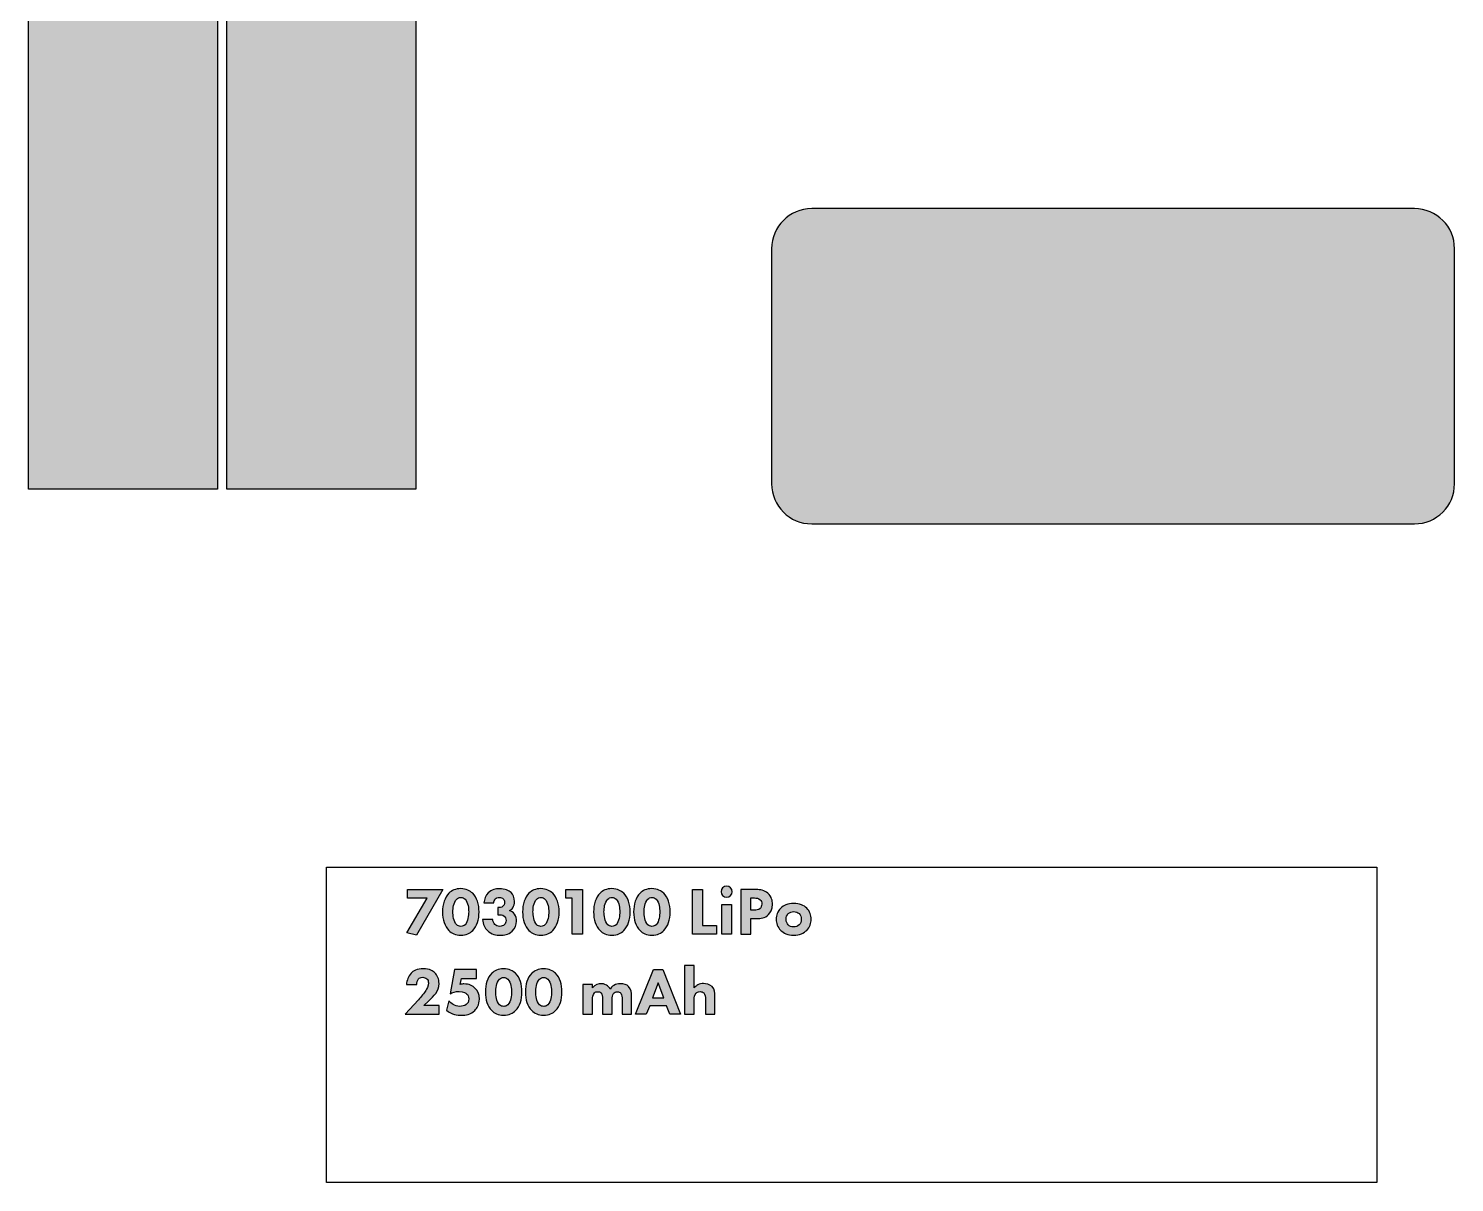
# Model space of a CAD drawing. Extents: x -123 to 250, y -165 to 87.
# Drawn here: x -123.3 to 12.4, y -136.8 to -27 of the extents above; entities that cross this region are included whole.
import ezdxf

# ---------------------------------------------------------------- set-up
doc = ezdxf.new("R2010")
doc.units = 0
doc.header["$MEASUREMENT"] = 0
doc.layers.add('LAYER_1', color=7, linetype='CONTINUOUS')

# ---------------------------------------------------------------- blocks, each defined once
blk = doc.blocks.new('BLOCK_4')
at = {"layer": 'LAYER_1'}
h = blk.add_hatch(color=4, dxfattribs=at)
h.dxf.hatch_style = 2
h.paths.add_polyline_path([(-123.31, -70.81), (-123.31, -5.81), (-105.31, -5.81), (-105.31, -70.81)])
h = blk.add_hatch(color=4, dxfattribs=at)
h.dxf.hatch_style = 2
h.paths.add_polyline_path([(-104.43, -70.81), (-104.43, -5.81), (-86.43, -5.81), (-86.43, -70.81)])
at = {"layer": 'LAYER_1', "color": 7}
for points in [[(-123.31, -70.81), (-123.31, -5.81), (-105.31, -5.81), (-105.31, -70.81), (-123.31, -70.81)], [(-104.43, -70.81), (-104.43, -5.81), (-86.43, -5.81), (-86.43, -70.81), (-104.43, -70.81)]]:
    blk.add_lwpolyline(points, dxfattribs=at)
blk = doc.blocks.new('BLOCK_13')
at = {"layer": 'LAYER_1'}
h = blk.add_hatch(color=7, dxfattribs=at)
h.dxf.hatch_style = 2
h.paths.add_polyline_path([(-85.37, -109.76), (-87.24, -109.76), (-87.24, -108.93), (-83.87, -108.93), (-86.38, -113.27), (-87.29, -113.04)])
h = blk.add_hatch(color=7, dxfattribs=at)
h.dxf.hatch_style = 2
edge = h.paths.add_edge_path()
edge.add_spline(control_points=[(-81.03, -112.83), (-81.28, -113.07), (-81.64, -113.27), (-82.17, -113.27), (-82.67, -113.27), (-83.04, -113.08), (-83.29, -112.83), (-83.7, -112.42), (-83.9, -111.78), (-83.9, -111.06), (-83.9, -110.33), (-83.7, -109.68), (-83.29, -109.28), (-83.04, -109.03), (-82.67, -108.84), (-82.17, -108.84), (-81.64, -108.84), (-81.28, -109.04), (-81.03, -109.28), (-80.62, -109.68), (-80.42, -110.33), (-80.42, -111.06), (-80.42, -111.78), (-80.62, -112.42), (-81.03, -112.83)], knot_values=[0, 0, 0, 0, 1, 1, 1, 2, 2, 2, 3, 3, 3, 4, 4, 4, 5, 5, 5, 6, 6, 6, 7, 7, 7, 8, 8, 8, 8], degree=3, periodic=1)
edge = h.paths.add_edge_path()
edge.add_spline(control_points=[(-82.55, -109.84), (-82.86, -110.14), (-82.91, -110.75), (-82.91, -111.05), (-82.91, -111.38), (-82.85, -111.98), (-82.55, -112.27), (-82.44, -112.38), (-82.32, -112.43), (-82.16, -112.43), (-81.99, -112.43), (-81.88, -112.38), (-81.76, -112.27), (-81.47, -111.98), (-81.41, -111.38), (-81.41, -111.05), (-81.41, -110.75), (-81.45, -110.14), (-81.76, -109.84), (-81.88, -109.73), (-81.99, -109.68), (-82.16, -109.68), (-82.32, -109.68), (-82.44, -109.73), (-82.55, -109.84)], knot_values=[0, 0, 0, 0, 1, 1, 1, 2, 2, 2, 3, 3, 3, 4, 4, 4, 5, 5, 5, 6, 6, 6, 7, 7, 7, 8, 8, 8, 8], degree=3, periodic=1)
h = blk.add_hatch(color=7, dxfattribs=at)
h.dxf.hatch_style = 2
edge = h.paths.add_edge_path()
edge.add_spline(control_points=[(-79.97, -110.2), (-79.93, -109.85), (-79.77, -109.47), (-79.55, -109.25), (-79.24, -108.92), (-78.83, -108.85), (-78.48, -108.85), (-77.95, -108.85), (-77.58, -109), (-77.36, -109.22), (-77.19, -109.39), (-77.04, -109.67), (-77.04, -110.08), (-77.04, -110.29), (-77.08, -110.48), (-77.21, -110.66), (-77.3, -110.79), (-77.41, -110.87), (-77.53, -110.93), (-77.35, -110.99), (-77.16, -111.11), (-77.05, -111.27), (-76.92, -111.44), (-76.85, -111.71), (-76.85, -111.94), (-76.85, -112.26), (-76.98, -112.63), (-77.28, -112.9), (-77.64, -113.23), (-78.05, -113.27), (-78.39, -113.27), (-78.81, -113.27), (-79.26, -113.21), (-79.63, -112.83), (-79.87, -112.59), (-80.06, -112.21), (-80.1, -111.79), (-80.1, -111.79), (-79.12, -111.79), (-79.12, -111.79), (-79.11, -111.95), (-79.03, -112.15), (-78.92, -112.26), (-78.82, -112.36), (-78.65, -112.43), (-78.45, -112.43), (-78.29, -112.43), (-78.13, -112.38), (-78.02, -112.29), (-77.92, -112.19), (-77.85, -112.03), (-77.85, -111.86), (-77.85, -111.68), (-77.94, -111.53), (-78.04, -111.45), (-78.19, -111.33), (-78.41, -111.32), (-78.56, -111.32), (-78.56, -111.32), (-78.63, -111.32), (-78.63, -111.32), (-78.63, -111.32), (-78.63, -110.64), (-78.63, -110.64), (-78.63, -110.64), (-78.58, -110.64), (-78.58, -110.64), (-78.52, -110.64), (-78.29, -110.64), (-78.15, -110.52), (-78.06, -110.45), (-77.99, -110.31), (-77.99, -110.14), (-77.99, -110), (-78.05, -109.87), (-78.13, -109.8), (-78.21, -109.73), (-78.34, -109.67), (-78.49, -109.67), (-78.66, -109.67), (-78.79, -109.73), (-78.88, -109.81), (-78.96, -109.91), (-79.02, -110.07), (-79.03, -110.2), (-79.03, -110.2), (-79.97, -110.2), (-79.97, -110.2)], knot_values=[0, 0, 0, 0, 1, 1, 1, 2, 2, 2, 3, 3, 3, 4, 4, 4, 5, 5, 5, 6, 6, 6, 7, 7, 7, 8, 8, 8, 9, 9, 9, 10, 10, 10, 11, 11, 11, 12, 12, 12, 13, 13, 13, 14, 14, 14, 15, 15, 15, 16, 16, 16, 17, 17, 17, 18, 18, 18, 19, 19, 19, 20, 20, 20, 21, 21, 21, 22, 22, 22, 23, 23, 23, 24, 24, 24, 25, 25, 25, 26, 26, 26, 27, 27, 27, 28, 28, 28, 29, 29, 29, 29], degree=3, periodic=1)
h = blk.add_hatch(color=7, dxfattribs=at)
h.dxf.hatch_style = 2
edge = h.paths.add_edge_path()
edge.add_spline(control_points=[(-73.41, -112.83), (-73.66, -113.07), (-74.02, -113.27), (-74.55, -113.27), (-75.05, -113.27), (-75.42, -113.08), (-75.67, -112.83), (-76.08, -112.42), (-76.28, -111.78), (-76.28, -111.06), (-76.28, -110.33), (-76.08, -109.68), (-75.67, -109.28), (-75.42, -109.03), (-75.05, -108.84), (-74.55, -108.84), (-74.02, -108.84), (-73.66, -109.04), (-73.41, -109.28), (-73, -109.68), (-72.8, -110.33), (-72.8, -111.06), (-72.8, -111.78), (-73, -112.42), (-73.41, -112.83)], knot_values=[0, 0, 0, 0, 1, 1, 1, 2, 2, 2, 3, 3, 3, 4, 4, 4, 5, 5, 5, 6, 6, 6, 7, 7, 7, 8, 8, 8, 8], degree=3, periodic=1)
edge = h.paths.add_edge_path()
edge.add_spline(control_points=[(-74.93, -109.84), (-75.24, -110.14), (-75.29, -110.75), (-75.29, -111.05), (-75.29, -111.38), (-75.23, -111.98), (-74.93, -112.27), (-74.82, -112.38), (-74.7, -112.43), (-74.54, -112.43), (-74.37, -112.43), (-74.26, -112.38), (-74.15, -112.27), (-73.85, -111.98), (-73.79, -111.38), (-73.79, -111.05), (-73.79, -110.75), (-73.83, -110.14), (-74.15, -109.84), (-74.26, -109.73), (-74.37, -109.68), (-74.54, -109.68), (-74.7, -109.68), (-74.82, -109.73), (-74.93, -109.84)], knot_values=[0, 0, 0, 0, 1, 1, 1, 2, 2, 2, 3, 3, 3, 4, 4, 4, 5, 5, 5, 6, 6, 6, 7, 7, 7, 8, 8, 8, 8], degree=3, periodic=1)
h = blk.add_hatch(color=7, dxfattribs=at)
h.dxf.hatch_style = 2
h.paths.add_polyline_path([(-71.56, -109.76), (-72.16, -109.76), (-72.16, -108.93), (-70.58, -108.93), (-70.58, -113.17), (-71.56, -113.17)])
h = blk.add_hatch(color=7, dxfattribs=at)
h.dxf.hatch_style = 2
edge = h.paths.add_edge_path()
edge.add_spline(control_points=[(-66.65, -112.83), (-66.89, -113.07), (-67.26, -113.27), (-67.78, -113.27), (-68.29, -113.27), (-68.65, -113.08), (-68.91, -112.83), (-69.32, -112.42), (-69.52, -111.78), (-69.52, -111.06), (-69.52, -110.33), (-69.32, -109.68), (-68.91, -109.28), (-68.65, -109.03), (-68.29, -108.84), (-67.78, -108.84), (-67.26, -108.84), (-66.89, -109.04), (-66.65, -109.28), (-66.23, -109.68), (-66.04, -110.33), (-66.04, -111.06), (-66.04, -111.78), (-66.23, -112.42), (-66.65, -112.83)], knot_values=[0, 0, 0, 0, 1, 1, 1, 2, 2, 2, 3, 3, 3, 4, 4, 4, 5, 5, 5, 6, 6, 6, 7, 7, 7, 8, 8, 8, 8], degree=3, periodic=1)
edge = h.paths.add_edge_path()
edge.add_spline(control_points=[(-68.17, -109.84), (-68.48, -110.14), (-68.53, -110.75), (-68.53, -111.05), (-68.53, -111.38), (-68.47, -111.98), (-68.17, -112.27), (-68.06, -112.38), (-67.94, -112.43), (-67.78, -112.43), (-67.61, -112.43), (-67.5, -112.38), (-67.38, -112.27), (-67.08, -111.98), (-67.03, -111.38), (-67.03, -111.05), (-67.03, -110.75), (-67.07, -110.14), (-67.38, -109.84), (-67.5, -109.73), (-67.61, -109.68), (-67.78, -109.68), (-67.94, -109.68), (-68.06, -109.73), (-68.17, -109.84)], knot_values=[0, 0, 0, 0, 1, 1, 1, 2, 2, 2, 3, 3, 3, 4, 4, 4, 5, 5, 5, 6, 6, 6, 7, 7, 7, 8, 8, 8, 8], degree=3, periodic=1)
h = blk.add_hatch(color=7, dxfattribs=at)
h.dxf.hatch_style = 2
edge = h.paths.add_edge_path()
edge.add_spline(control_points=[(-62.84, -112.83), (-63.08, -113.07), (-63.45, -113.27), (-63.97, -113.27), (-64.48, -113.27), (-64.84, -113.08), (-65.1, -112.83), (-65.51, -112.42), (-65.71, -111.78), (-65.71, -111.06), (-65.71, -110.33), (-65.51, -109.68), (-65.1, -109.28), (-64.84, -109.03), (-64.48, -108.84), (-63.97, -108.84), (-63.45, -108.84), (-63.08, -109.04), (-62.84, -109.28), (-62.42, -109.68), (-62.23, -110.33), (-62.23, -111.06), (-62.23, -111.78), (-62.42, -112.42), (-62.84, -112.83)], knot_values=[0, 0, 0, 0, 1, 1, 1, 2, 2, 2, 3, 3, 3, 4, 4, 4, 5, 5, 5, 6, 6, 6, 7, 7, 7, 8, 8, 8, 8], degree=3, periodic=1)
edge = h.paths.add_edge_path()
edge.add_spline(control_points=[(-64.36, -109.84), (-64.67, -110.14), (-64.72, -110.75), (-64.72, -111.05), (-64.72, -111.38), (-64.66, -111.98), (-64.36, -112.27), (-64.25, -112.38), (-64.13, -112.43), (-63.97, -112.43), (-63.8, -112.43), (-63.69, -112.38), (-63.57, -112.27), (-63.27, -111.98), (-63.22, -111.38), (-63.22, -111.05), (-63.22, -110.75), (-63.26, -110.14), (-63.57, -109.84), (-63.69, -109.73), (-63.8, -109.68), (-63.97, -109.68), (-64.13, -109.68), (-64.25, -109.73), (-64.36, -109.84)], knot_values=[0, 0, 0, 0, 1, 1, 1, 2, 2, 2, 3, 3, 3, 4, 4, 4, 5, 5, 5, 6, 6, 6, 7, 7, 7, 8, 8, 8, 8], degree=3, periodic=1)
h = blk.add_hatch(color=7, dxfattribs=at)
h.dxf.hatch_style = 2
h.paths.add_polyline_path([(-59.14, -108.93), (-59.14, -112.35), (-57.83, -112.35), (-57.83, -113.17), (-60.12, -113.17), (-60.12, -108.93)])
h = blk.add_hatch(color=7, dxfattribs=at)
h.dxf.hatch_style = 2
edge = h.paths.add_edge_path()
edge.add_spline(control_points=[(-56.86, -108.6), (-56.56, -108.6), (-56.33, -108.83), (-56.33, -109.13), (-56.33, -109.43), (-56.56, -109.66), (-56.86, -109.66), (-57.16, -109.66), (-57.39, -109.43), (-57.39, -109.13), (-57.39, -108.83), (-57.16, -108.6), (-56.86, -108.6)], knot_values=[0, 0, 0, 0, 1, 1, 1, 2, 2, 2, 3, 3, 3, 4, 4, 4, 4], degree=3, periodic=1)
h.paths.add_polyline_path([(-56.4, -110.34), (-56.4, -113.17), (-57.32, -113.17), (-57.32, -110.34)])
h = blk.add_hatch(color=7, dxfattribs=at)
h.dxf.hatch_style = 2
edge = h.paths.add_edge_path()
edge.add_spline(control_points=[(-54.03, -108.93), (-53.66, -108.93), (-53.25, -108.99), (-52.92, -109.28), (-52.56, -109.6), (-52.5, -110.02), (-52.5, -110.31), (-52.5, -110.85), (-52.71, -111.14), (-52.87, -111.31), (-53.2, -111.65), (-53.65, -111.68), (-53.95, -111.68), (-53.95, -111.68), (-54.54, -111.68), (-54.54, -111.68), (-54.54, -111.68), (-54.54, -113.17), (-54.54, -113.17), (-54.54, -113.17), (-55.52, -113.17), (-55.52, -113.17), (-55.52, -113.17), (-55.52, -108.93), (-55.52, -108.93), (-55.52, -108.93), (-54.03, -108.93), (-54.03, -108.93)], knot_values=[0, 0, 0, 0, 1, 1, 1, 2, 2, 2, 3, 3, 3, 4, 4, 4, 5, 5, 5, 6, 6, 6, 7, 7, 7, 8, 8, 8, 9, 9, 9, 9], degree=3, periodic=1)
edge = h.paths.add_edge_path()
edge.add_spline(control_points=[(-54.54, -110.88), (-54.54, -110.88), (-54.19, -110.88), (-54.19, -110.88), (-54.06, -110.88), (-53.83, -110.88), (-53.67, -110.73), (-53.58, -110.64), (-53.51, -110.49), (-53.51, -110.31), (-53.51, -110.13), (-53.57, -109.98), (-53.67, -109.89), (-53.81, -109.75), (-54.02, -109.73), (-54.21, -109.73), (-54.21, -109.73), (-54.54, -109.73), (-54.54, -109.73), (-54.54, -109.73), (-54.54, -110.88), (-54.54, -110.88)], knot_values=[0, 0, 0, 0, 1, 1, 1, 2, 2, 2, 3, 3, 3, 4, 4, 4, 5, 5, 5, 6, 6, 6, 7, 7, 7, 7], degree=3, periodic=1)
h = blk.add_hatch(color=7, dxfattribs=at)
h.dxf.hatch_style = 2
edge = h.paths.add_edge_path()
edge.add_spline(control_points=[(-49.23, -112.81), (-49.49, -113.06), (-49.92, -113.27), (-50.47, -113.27), (-51.03, -113.27), (-51.46, -113.06), (-51.71, -112.81), (-52, -112.52), (-52.14, -112.12), (-52.14, -111.75), (-52.14, -111.39), (-52, -110.99), (-51.71, -110.7), (-51.46, -110.45), (-51.03, -110.24), (-50.47, -110.24), (-49.92, -110.24), (-49.49, -110.45), (-49.23, -110.7), (-48.95, -110.99), (-48.81, -111.39), (-48.81, -111.75), (-48.81, -112.12), (-48.95, -112.52), (-49.23, -112.81)], knot_values=[0, 0, 0, 0, 1, 1, 1, 2, 2, 2, 3, 3, 3, 4, 4, 4, 5, 5, 5, 6, 6, 6, 7, 7, 7, 8, 8, 8, 8], degree=3, periodic=1)
edge = h.paths.add_edge_path()
edge.add_spline(control_points=[(-50.99, -111.22), (-51.12, -111.35), (-51.2, -111.53), (-51.2, -111.75), (-51.2, -112.01), (-51.1, -112.18), (-50.99, -112.29), (-50.87, -112.4), (-50.71, -112.49), (-50.47, -112.49), (-50.26, -112.49), (-50.09, -112.42), (-49.96, -112.29), (-49.82, -112.15), (-49.75, -111.98), (-49.75, -111.75), (-49.75, -111.53), (-49.82, -111.35), (-49.96, -111.22), (-50.09, -111.09), (-50.26, -111.02), (-50.47, -111.02), (-50.68, -111.02), (-50.85, -111.09), (-50.99, -111.22)], knot_values=[0, 0, 0, 0, 1, 1, 1, 2, 2, 2, 3, 3, 3, 4, 4, 4, 5, 5, 5, 6, 6, 6, 7, 7, 7, 8, 8, 8, 8], degree=3, periodic=1)
h = blk.add_hatch(color=7, dxfattribs=at)
h.dxf.hatch_style = 2
edge = h.paths.add_edge_path()
edge.add_spline(control_points=[(-84.22, -120.79), (-84.22, -120.79), (-87.46, -120.79), (-87.46, -120.79), (-87.46, -120.79), (-86.18, -119.41), (-86.18, -119.41), (-85.96, -119.16), (-85.63, -118.75), (-85.49, -118.54), (-85.4, -118.39), (-85.24, -118.12), (-85.24, -117.82), (-85.24, -117.67), (-85.3, -117.5), (-85.4, -117.41), (-85.49, -117.33), (-85.63, -117.28), (-85.79, -117.28), (-85.98, -117.28), (-86.1, -117.35), (-86.18, -117.44), (-86.29, -117.56), (-86.36, -117.79), (-86.36, -117.96), (-86.36, -117.96), (-87.33, -117.96), (-87.33, -117.96), (-87.3, -117.59), (-87.16, -117.17), (-86.9, -116.9), (-86.69, -116.68), (-86.33, -116.46), (-85.73, -116.46), (-85.11, -116.46), (-84.78, -116.71), (-84.63, -116.86), (-84.4, -117.09), (-84.23, -117.44), (-84.23, -117.88), (-84.23, -118.25), (-84.35, -118.52), (-84.55, -118.81), (-84.74, -119.06), (-84.96, -119.28), (-85.23, -119.54), (-85.23, -119.54), (-85.68, -119.97), (-85.68, -119.97), (-85.68, -119.97), (-84.22, -119.97), (-84.22, -119.97), (-84.22, -119.97), (-84.22, -120.79), (-84.22, -120.79)], knot_values=[0, 0, 0, 0, 1, 1, 1, 2, 2, 2, 3, 3, 3, 4, 4, 4, 5, 5, 5, 6, 6, 6, 7, 7, 7, 8, 8, 8, 9, 9, 9, 10, 10, 10, 11, 11, 11, 12, 12, 12, 13, 13, 13, 14, 14, 14, 15, 15, 15, 16, 16, 16, 17, 17, 17, 18, 18, 18, 18], degree=3, periodic=1)
h = blk.add_hatch(color=7, dxfattribs=at)
h.dxf.hatch_style = 2
edge = h.paths.add_edge_path()
edge.add_spline(control_points=[(-80.67, -117.38), (-80.67, -117.38), (-82.1, -117.38), (-82.1, -117.38), (-82.1, -117.38), (-82.21, -117.95), (-82.21, -117.95), (-82.1, -117.93), (-81.97, -117.91), (-81.86, -117.91), (-81.38, -117.91), (-81.02, -118.09), (-80.78, -118.33), (-80.59, -118.52), (-80.39, -118.85), (-80.39, -119.35), (-80.39, -119.9), (-80.63, -120.24), (-80.82, -120.44), (-81.21, -120.82), (-81.68, -120.89), (-82.11, -120.89), (-82.51, -120.89), (-82.98, -120.84), (-83.52, -120.42), (-83.52, -120.42), (-83.3, -119.51), (-83.3, -119.51), (-83.18, -119.64), (-83.02, -119.78), (-82.89, -119.86), (-82.71, -119.98), (-82.5, -120.05), (-82.25, -120.05), (-82.03, -120.05), (-81.8, -120), (-81.64, -119.88), (-81.51, -119.77), (-81.4, -119.59), (-81.4, -119.34), (-81.4, -119.09), (-81.51, -118.94), (-81.61, -118.85), (-81.66, -118.8), (-81.87, -118.62), (-82.32, -118.62), (-82.67, -118.62), (-82.97, -118.73), (-83.18, -118.85), (-83.18, -118.85), (-82.75, -116.55), (-82.75, -116.55), (-82.75, -116.55), (-80.67, -116.55), (-80.67, -116.55), (-80.67, -116.55), (-80.67, -117.38), (-80.67, -117.38)], knot_values=[0, 0, 0, 0, 1, 1, 1, 2, 2, 2, 3, 3, 3, 4, 4, 4, 5, 5, 5, 6, 6, 6, 7, 7, 7, 8, 8, 8, 9, 9, 9, 10, 10, 10, 11, 11, 11, 12, 12, 12, 13, 13, 13, 14, 14, 14, 15, 15, 15, 16, 16, 16, 17, 17, 17, 18, 18, 18, 19, 19, 19, 19], degree=3, periodic=1)
h = blk.add_hatch(color=7, dxfattribs=at)
h.dxf.hatch_style = 2
edge = h.paths.add_edge_path()
edge.add_spline(control_points=[(-76.95, -120.45), (-77.2, -120.69), (-77.57, -120.89), (-78.09, -120.89), (-78.6, -120.89), (-78.96, -120.7), (-79.21, -120.45), (-79.63, -120.04), (-79.82, -119.4), (-79.82, -118.68), (-79.82, -117.95), (-79.63, -117.3), (-79.21, -116.9), (-78.96, -116.65), (-78.6, -116.46), (-78.09, -116.46), (-77.57, -116.46), (-77.2, -116.66), (-76.95, -116.9), (-76.54, -117.3), (-76.34, -117.95), (-76.34, -118.68), (-76.34, -119.4), (-76.54, -120.04), (-76.95, -120.45)], knot_values=[0, 0, 0, 0, 1, 1, 1, 2, 2, 2, 3, 3, 3, 4, 4, 4, 5, 5, 5, 6, 6, 6, 7, 7, 7, 8, 8, 8, 8], degree=3, periodic=1)
edge = h.paths.add_edge_path()
edge.add_spline(control_points=[(-78.48, -117.46), (-78.79, -117.76), (-78.83, -118.37), (-78.83, -118.67), (-78.83, -119), (-78.77, -119.6), (-78.48, -119.89), (-78.36, -120), (-78.25, -120.05), (-78.08, -120.05), (-77.92, -120.05), (-77.8, -120), (-77.69, -119.89), (-77.39, -119.6), (-77.33, -119), (-77.33, -118.67), (-77.33, -118.37), (-77.38, -117.76), (-77.69, -117.46), (-77.8, -117.35), (-77.92, -117.3), (-78.08, -117.3), (-78.25, -117.3), (-78.36, -117.35), (-78.48, -117.46)], knot_values=[0, 0, 0, 0, 1, 1, 1, 2, 2, 2, 3, 3, 3, 4, 4, 4, 5, 5, 5, 6, 6, 6, 7, 7, 7, 8, 8, 8, 8], degree=3, periodic=1)
h = blk.add_hatch(color=7, dxfattribs=at)
h.dxf.hatch_style = 2
edge = h.paths.add_edge_path()
edge.add_spline(control_points=[(-73.14, -120.45), (-73.39, -120.69), (-73.76, -120.89), (-74.28, -120.89), (-74.79, -120.89), (-75.15, -120.7), (-75.4, -120.45), (-75.82, -120.04), (-76.01, -119.4), (-76.01, -118.68), (-76.01, -117.95), (-75.82, -117.3), (-75.4, -116.9), (-75.15, -116.65), (-74.79, -116.46), (-74.28, -116.46), (-73.76, -116.46), (-73.39, -116.66), (-73.14, -116.9), (-72.73, -117.3), (-72.53, -117.95), (-72.53, -118.68), (-72.53, -119.4), (-72.73, -120.04), (-73.14, -120.45)], knot_values=[0, 0, 0, 0, 1, 1, 1, 2, 2, 2, 3, 3, 3, 4, 4, 4, 5, 5, 5, 6, 6, 6, 7, 7, 7, 8, 8, 8, 8], degree=3, periodic=1)
edge = h.paths.add_edge_path()
edge.add_spline(control_points=[(-74.67, -117.46), (-74.98, -117.76), (-75.02, -118.37), (-75.02, -118.67), (-75.02, -119), (-74.96, -119.6), (-74.67, -119.89), (-74.55, -120), (-74.44, -120.05), (-74.27, -120.05), (-74.11, -120.05), (-73.99, -120), (-73.88, -119.89), (-73.58, -119.6), (-73.52, -119), (-73.52, -118.67), (-73.52, -118.37), (-73.57, -117.76), (-73.88, -117.46), (-73.99, -117.35), (-74.11, -117.3), (-74.27, -117.3), (-74.44, -117.3), (-74.55, -117.35), (-74.67, -117.46)], knot_values=[0, 0, 0, 0, 1, 1, 1, 2, 2, 2, 3, 3, 3, 4, 4, 4, 5, 5, 5, 6, 6, 6, 7, 7, 7, 8, 8, 8, 8], degree=3, periodic=1)
h = blk.add_hatch(color=7, dxfattribs=at)
h.dxf.hatch_style = 2
h.paths.add_polyline_path([(-62.58, -119.99), (-64.18, -119.99), (-64.51, -120.79), (-65.52, -120.79), (-63.81, -116.55), (-62.92, -116.55), (-61.25, -120.79), (-62.26, -120.79)])
h.paths.add_polyline_path([(-62.85, -119.24), (-63.37, -117.82), (-63.9, -119.24)])
h = blk.add_hatch(color=7, dxfattribs=at)
h.dxf.hatch_style = 2
edge = h.paths.add_edge_path()
edge.add_spline(control_points=[(-60.86, -116.16), (-60.86, -116.16), (-59.94, -116.16), (-59.94, -116.16), (-59.94, -116.16), (-59.94, -118.29), (-59.94, -118.29), (-59.83, -118.15), (-59.71, -118.06), (-59.6, -118), (-59.41, -117.9), (-59.25, -117.88), (-59.05, -117.88), (-58.82, -117.88), (-58.49, -117.91), (-58.24, -118.17), (-57.98, -118.43), (-57.97, -118.78), (-57.97, -118.99), (-57.97, -118.99), (-57.97, -120.79), (-57.97, -120.79), (-57.97, -120.79), (-58.88, -120.79), (-58.88, -120.79), (-58.88, -120.79), (-58.88, -119.34), (-58.88, -119.34), (-58.88, -119.14), (-58.89, -118.91), (-59.03, -118.77), (-59.12, -118.69), (-59.25, -118.64), (-59.39, -118.64), (-59.59, -118.64), (-59.7, -118.73), (-59.75, -118.78), (-59.93, -118.96), (-59.94, -119.23), (-59.94, -119.37), (-59.94, -119.37), (-59.94, -120.79), (-59.94, -120.79), (-59.94, -120.79), (-60.86, -120.79), (-60.86, -120.79), (-60.86, -120.79), (-60.86, -116.16), (-60.86, -116.16)], knot_values=[0, 0, 0, 0, 1, 1, 1, 2, 2, 2, 3, 3, 3, 4, 4, 4, 5, 5, 5, 6, 6, 6, 7, 7, 7, 8, 8, 8, 9, 9, 9, 10, 10, 10, 11, 11, 11, 12, 12, 12, 13, 13, 13, 14, 14, 14, 15, 15, 15, 16, 16, 16, 16], degree=3, periodic=1)
h = blk.add_hatch(color=7, dxfattribs=at)
h.dxf.hatch_style = 2
edge = h.paths.add_edge_path()
edge.add_spline(control_points=[(-70.53, -117.96), (-70.53, -117.96), (-69.62, -117.96), (-69.62, -117.96), (-69.62, -117.96), (-69.62, -118.29), (-69.62, -118.29), (-69.38, -117.93), (-69.04, -117.89), (-68.82, -117.89), (-68.7, -117.89), (-68.48, -117.9), (-68.29, -118.02), (-68.14, -118.1), (-68.02, -118.24), (-67.95, -118.41), (-67.88, -118.29), (-67.77, -118.16), (-67.59, -118.05), (-67.39, -117.93), (-67.2, -117.89), (-66.98, -117.89), (-66.64, -117.89), (-66.36, -117.99), (-66.19, -118.15), (-65.91, -118.42), (-65.9, -118.8), (-65.9, -119), (-65.9, -119), (-65.9, -120.79), (-65.9, -120.79), (-65.9, -120.79), (-66.81, -120.79), (-66.81, -120.79), (-66.81, -120.79), (-66.81, -119.36), (-66.81, -119.36), (-66.81, -119.21), (-66.81, -118.96), (-66.93, -118.8), (-67.01, -118.71), (-67.13, -118.65), (-67.26, -118.65), (-67.41, -118.65), (-67.54, -118.72), (-67.62, -118.82), (-67.74, -118.97), (-67.76, -119.2), (-67.76, -119.38), (-67.76, -119.38), (-67.76, -120.79), (-67.76, -120.79), (-67.76, -120.79), (-68.67, -120.79), (-68.67, -120.79), (-68.67, -120.79), (-68.67, -119.32), (-68.67, -119.32), (-68.67, -119.13), (-68.68, -118.9), (-68.82, -118.76), (-68.91, -118.67), (-69.03, -118.65), (-69.12, -118.65), (-69.24, -118.65), (-69.35, -118.68), (-69.44, -118.76), (-69.61, -118.93), (-69.62, -119.25), (-69.62, -119.34), (-69.62, -119.34), (-69.62, -120.79), (-69.62, -120.79), (-69.62, -120.79), (-70.53, -120.79), (-70.53, -120.79), (-70.53, -120.79), (-70.53, -117.96), (-70.53, -117.96)], knot_values=[0, 0, 0, 0, 1, 1, 1, 2, 2, 2, 3, 3, 3, 4, 4, 4, 5, 5, 5, 6, 6, 6, 7, 7, 7, 8, 8, 8, 9, 9, 9, 10, 10, 10, 11, 11, 11, 12, 12, 12, 13, 13, 13, 14, 14, 14, 15, 15, 15, 16, 16, 16, 17, 17, 17, 18, 18, 18, 19, 19, 19, 20, 20, 20, 21, 21, 21, 22, 22, 22, 23, 23, 23, 24, 24, 24, 25, 25, 25, 26, 26, 26, 26], degree=3, periodic=1)
for points in [[(-85.37, -109.76), (-87.24, -109.76), (-87.24, -108.93), (-83.87, -108.93), (-86.38, -113.27), (-87.29, -113.04), (-85.37, -109.76)], [(-71.56, -109.76), (-72.16, -109.76), (-72.16, -108.93), (-70.58, -108.93), (-70.58, -113.17), (-71.56, -113.17), (-71.56, -109.76)], [(-59.14, -108.93), (-59.14, -112.35), (-57.83, -112.35), (-57.83, -113.17), (-60.12, -113.17), (-60.12, -108.93), (-59.14, -108.93)], [(-56.4, -110.34), (-56.4, -113.17), (-57.32, -113.17), (-57.32, -110.34), (-56.4, -110.34)], [(-62.58, -119.99), (-64.18, -119.99), (-64.51, -120.79), (-65.52, -120.79), (-63.81, -116.55), (-62.92, -116.55), (-61.25, -120.79), (-62.26, -120.79), (-62.58, -119.99)], [(-62.85, -119.24), (-63.37, -117.82), (-63.9, -119.24), (-62.85, -119.24)]]:
    blk.add_lwpolyline(points, dxfattribs=at)
for points, knots in [([(-81.03, -112.83), (-81.28, -113.07), (-81.64, -113.27), (-82.17, -113.27), (-82.67, -113.27), (-83.04, -113.08), (-83.29, -112.83), (-83.7, -112.42), (-83.9, -111.78), (-83.9, -111.06), (-83.9, -110.33), (-83.7, -109.68), (-83.29, -109.28), (-83.04, -109.03), (-82.67, -108.84), (-82.17, -108.84), (-81.64, -108.84), (-81.28, -109.04), (-81.03, -109.28), (-80.62, -109.68), (-80.42, -110.33), (-80.42, -111.06), (-80.42, -111.78), (-80.62, -112.42), (-81.03, -112.83)], [0, 0, 0, 0, 1, 1, 1, 2, 2, 2, 3, 3, 3, 4, 4, 4, 5, 5, 5, 6, 6, 6, 7, 7, 7, 8, 8, 8, 8]), ([(-82.55, -109.84), (-82.86, -110.14), (-82.91, -110.75), (-82.91, -111.05), (-82.91, -111.38), (-82.85, -111.98), (-82.55, -112.27), (-82.44, -112.38), (-82.32, -112.43), (-82.16, -112.43), (-81.99, -112.43), (-81.88, -112.38), (-81.76, -112.27), (-81.47, -111.98), (-81.41, -111.38), (-81.41, -111.05), (-81.41, -110.75), (-81.45, -110.14), (-81.76, -109.84), (-81.88, -109.73), (-81.99, -109.68), (-82.16, -109.68), (-82.32, -109.68), (-82.44, -109.73), (-82.55, -109.84)], [0, 0, 0, 0, 1, 1, 1, 2, 2, 2, 3, 3, 3, 4, 4, 4, 5, 5, 5, 6, 6, 6, 7, 7, 7, 8, 8, 8, 8]), ([(-79.97, -110.2), (-79.93, -109.85), (-79.77, -109.47), (-79.55, -109.25), (-79.24, -108.92), (-78.83, -108.85), (-78.48, -108.85), (-77.95, -108.85), (-77.58, -109), (-77.36, -109.22), (-77.19, -109.39), (-77.04, -109.67), (-77.04, -110.08), (-77.04, -110.29), (-77.08, -110.48), (-77.21, -110.66), (-77.3, -110.79), (-77.41, -110.87), (-77.53, -110.93), (-77.35, -110.99), (-77.16, -111.11), (-77.05, -111.27), (-76.92, -111.44), (-76.85, -111.71), (-76.85, -111.94), (-76.85, -112.26), (-76.98, -112.63), (-77.28, -112.9), (-77.64, -113.23), (-78.05, -113.27), (-78.39, -113.27), (-78.81, -113.27), (-79.26, -113.21), (-79.63, -112.83), (-79.87, -112.59), (-80.06, -112.21), (-80.1, -111.79), (-80.1, -111.79), (-79.12, -111.79), (-79.12, -111.79), (-79.11, -111.95), (-79.03, -112.15), (-78.92, -112.26), (-78.82, -112.36), (-78.65, -112.43), (-78.45, -112.43), (-78.29, -112.43), (-78.13, -112.38), (-78.02, -112.29), (-77.92, -112.19), (-77.85, -112.03), (-77.85, -111.86), (-77.85, -111.68), (-77.94, -111.53), (-78.04, -111.45), (-78.19, -111.33), (-78.41, -111.32), (-78.56, -111.32), (-78.56, -111.32), (-78.63, -111.32), (-78.63, -111.32), (-78.63, -111.32), (-78.63, -110.64), (-78.63, -110.64), (-78.63, -110.64), (-78.58, -110.64), (-78.58, -110.64), (-78.52, -110.64), (-78.29, -110.64), (-78.15, -110.52), (-78.06, -110.45), (-77.99, -110.31), (-77.99, -110.14), (-77.99, -110), (-78.05, -109.87), (-78.13, -109.8), (-78.21, -109.73), (-78.34, -109.67), (-78.49, -109.67), (-78.66, -109.67), (-78.79, -109.73), (-78.88, -109.81), (-78.96, -109.91), (-79.02, -110.07), (-79.03, -110.2), (-79.03, -110.2), (-79.97, -110.2), (-79.97, -110.2)], [0, 0, 0, 0, 1, 1, 1, 2, 2, 2, 3, 3, 3, 4, 4, 4, 5, 5, 5, 6, 6, 6, 7, 7, 7, 8, 8, 8, 9, 9, 9, 10, 10, 10, 11, 11, 11, 12, 12, 12, 13, 13, 13, 14, 14, 14, 15, 15, 15, 16, 16, 16, 17, 17, 17, 18, 18, 18, 19, 19, 19, 20, 20, 20, 21, 21, 21, 22, 22, 22, 23, 23, 23, 24, 24, 24, 25, 25, 25, 26, 26, 26, 27, 27, 27, 28, 28, 28, 29, 29, 29, 29]), ([(-73.41, -112.83), (-73.66, -113.07), (-74.02, -113.27), (-74.55, -113.27), (-75.05, -113.27), (-75.42, -113.08), (-75.67, -112.83), (-76.08, -112.42), (-76.28, -111.78), (-76.28, -111.06), (-76.28, -110.33), (-76.08, -109.68), (-75.67, -109.28), (-75.42, -109.03), (-75.05, -108.84), (-74.55, -108.84), (-74.02, -108.84), (-73.66, -109.04), (-73.41, -109.28), (-73, -109.68), (-72.8, -110.33), (-72.8, -111.06), (-72.8, -111.78), (-73, -112.42), (-73.41, -112.83)], [0, 0, 0, 0, 1, 1, 1, 2, 2, 2, 3, 3, 3, 4, 4, 4, 5, 5, 5, 6, 6, 6, 7, 7, 7, 8, 8, 8, 8]), ([(-74.93, -109.84), (-75.24, -110.14), (-75.29, -110.75), (-75.29, -111.05), (-75.29, -111.38), (-75.23, -111.98), (-74.93, -112.27), (-74.82, -112.38), (-74.7, -112.43), (-74.54, -112.43), (-74.37, -112.43), (-74.26, -112.38), (-74.15, -112.27), (-73.85, -111.98), (-73.79, -111.38), (-73.79, -111.05), (-73.79, -110.75), (-73.83, -110.14), (-74.15, -109.84), (-74.26, -109.73), (-74.37, -109.68), (-74.54, -109.68), (-74.7, -109.68), (-74.82, -109.73), (-74.93, -109.84)], [0, 0, 0, 0, 1, 1, 1, 2, 2, 2, 3, 3, 3, 4, 4, 4, 5, 5, 5, 6, 6, 6, 7, 7, 7, 8, 8, 8, 8]), ([(-66.65, -112.83), (-66.89, -113.07), (-67.26, -113.27), (-67.78, -113.27), (-68.29, -113.27), (-68.65, -113.08), (-68.91, -112.83), (-69.32, -112.42), (-69.52, -111.78), (-69.52, -111.06), (-69.52, -110.33), (-69.32, -109.68), (-68.91, -109.28), (-68.65, -109.03), (-68.29, -108.84), (-67.78, -108.84), (-67.26, -108.84), (-66.89, -109.04), (-66.65, -109.28), (-66.23, -109.68), (-66.04, -110.33), (-66.04, -111.06), (-66.04, -111.78), (-66.23, -112.42), (-66.65, -112.83)], [0, 0, 0, 0, 1, 1, 1, 2, 2, 2, 3, 3, 3, 4, 4, 4, 5, 5, 5, 6, 6, 6, 7, 7, 7, 8, 8, 8, 8]), ([(-68.17, -109.84), (-68.48, -110.14), (-68.53, -110.75), (-68.53, -111.05), (-68.53, -111.38), (-68.47, -111.98), (-68.17, -112.27), (-68.06, -112.38), (-67.94, -112.43), (-67.78, -112.43), (-67.61, -112.43), (-67.5, -112.38), (-67.38, -112.27), (-67.08, -111.98), (-67.03, -111.38), (-67.03, -111.05), (-67.03, -110.75), (-67.07, -110.14), (-67.38, -109.84), (-67.5, -109.73), (-67.61, -109.68), (-67.78, -109.68), (-67.94, -109.68), (-68.06, -109.73), (-68.17, -109.84)], [0, 0, 0, 0, 1, 1, 1, 2, 2, 2, 3, 3, 3, 4, 4, 4, 5, 5, 5, 6, 6, 6, 7, 7, 7, 8, 8, 8, 8]), ([(-62.84, -112.83), (-63.08, -113.07), (-63.45, -113.27), (-63.97, -113.27), (-64.48, -113.27), (-64.84, -113.08), (-65.1, -112.83), (-65.51, -112.42), (-65.71, -111.78), (-65.71, -111.06), (-65.71, -110.33), (-65.51, -109.68), (-65.1, -109.28), (-64.84, -109.03), (-64.48, -108.84), (-63.97, -108.84), (-63.45, -108.84), (-63.08, -109.04), (-62.84, -109.28), (-62.42, -109.68), (-62.23, -110.33), (-62.23, -111.06), (-62.23, -111.78), (-62.42, -112.42), (-62.84, -112.83)], [0, 0, 0, 0, 1, 1, 1, 2, 2, 2, 3, 3, 3, 4, 4, 4, 5, 5, 5, 6, 6, 6, 7, 7, 7, 8, 8, 8, 8]), ([(-64.36, -109.84), (-64.67, -110.14), (-64.72, -110.75), (-64.72, -111.05), (-64.72, -111.38), (-64.66, -111.98), (-64.36, -112.27), (-64.25, -112.38), (-64.13, -112.43), (-63.97, -112.43), (-63.8, -112.43), (-63.69, -112.38), (-63.57, -112.27), (-63.27, -111.98), (-63.22, -111.38), (-63.22, -111.05), (-63.22, -110.75), (-63.26, -110.14), (-63.57, -109.84), (-63.69, -109.73), (-63.8, -109.68), (-63.97, -109.68), (-64.13, -109.68), (-64.25, -109.73), (-64.36, -109.84)], [0, 0, 0, 0, 1, 1, 1, 2, 2, 2, 3, 3, 3, 4, 4, 4, 5, 5, 5, 6, 6, 6, 7, 7, 7, 8, 8, 8, 8]), ([(-56.86, -108.6), (-56.56, -108.6), (-56.33, -108.83), (-56.33, -109.13), (-56.33, -109.43), (-56.56, -109.66), (-56.86, -109.66), (-57.16, -109.66), (-57.39, -109.43), (-57.39, -109.13), (-57.39, -108.83), (-57.16, -108.6), (-56.86, -108.6)], [0, 0, 0, 0, 1, 1, 1, 2, 2, 2, 3, 3, 3, 4, 4, 4, 4]), ([(-54.03, -108.93), (-53.66, -108.93), (-53.25, -108.99), (-52.92, -109.28), (-52.56, -109.6), (-52.5, -110.02), (-52.5, -110.31), (-52.5, -110.85), (-52.71, -111.14), (-52.87, -111.31), (-53.2, -111.65), (-53.65, -111.68), (-53.95, -111.68), (-53.95, -111.68), (-54.54, -111.68), (-54.54, -111.68), (-54.54, -111.68), (-54.54, -113.17), (-54.54, -113.17), (-54.54, -113.17), (-55.52, -113.17), (-55.52, -113.17), (-55.52, -113.17), (-55.52, -108.93), (-55.52, -108.93), (-55.52, -108.93), (-54.03, -108.93), (-54.03, -108.93)], [0, 0, 0, 0, 1, 1, 1, 2, 2, 2, 3, 3, 3, 4, 4, 4, 5, 5, 5, 6, 6, 6, 7, 7, 7, 8, 8, 8, 9, 9, 9, 9]), ([(-54.54, -110.88), (-54.54, -110.88), (-54.19, -110.88), (-54.19, -110.88), (-54.06, -110.88), (-53.83, -110.88), (-53.67, -110.73), (-53.58, -110.64), (-53.51, -110.49), (-53.51, -110.31), (-53.51, -110.13), (-53.57, -109.98), (-53.67, -109.89), (-53.81, -109.75), (-54.02, -109.73), (-54.21, -109.73), (-54.21, -109.73), (-54.54, -109.73), (-54.54, -109.73), (-54.54, -109.73), (-54.54, -110.88), (-54.54, -110.88)], [0, 0, 0, 0, 1, 1, 1, 2, 2, 2, 3, 3, 3, 4, 4, 4, 5, 5, 5, 6, 6, 6, 7, 7, 7, 7]), ([(-49.23, -112.81), (-49.49, -113.06), (-49.92, -113.27), (-50.47, -113.27), (-51.03, -113.27), (-51.46, -113.06), (-51.71, -112.81), (-52, -112.52), (-52.14, -112.12), (-52.14, -111.75), (-52.14, -111.39), (-52, -110.99), (-51.71, -110.7), (-51.46, -110.45), (-51.03, -110.24), (-50.47, -110.24), (-49.92, -110.24), (-49.49, -110.45), (-49.23, -110.7), (-48.95, -110.99), (-48.81, -111.39), (-48.81, -111.75), (-48.81, -112.12), (-48.95, -112.52), (-49.23, -112.81)], [0, 0, 0, 0, 1, 1, 1, 2, 2, 2, 3, 3, 3, 4, 4, 4, 5, 5, 5, 6, 6, 6, 7, 7, 7, 8, 8, 8, 8]), ([(-50.99, -111.22), (-51.12, -111.35), (-51.2, -111.53), (-51.2, -111.75), (-51.2, -112.01), (-51.1, -112.18), (-50.99, -112.29), (-50.87, -112.4), (-50.71, -112.49), (-50.47, -112.49), (-50.26, -112.49), (-50.09, -112.42), (-49.96, -112.29), (-49.82, -112.15), (-49.75, -111.98), (-49.75, -111.75), (-49.75, -111.53), (-49.82, -111.35), (-49.96, -111.22), (-50.09, -111.09), (-50.26, -111.02), (-50.47, -111.02), (-50.68, -111.02), (-50.85, -111.09), (-50.99, -111.22)], [0, 0, 0, 0, 1, 1, 1, 2, 2, 2, 3, 3, 3, 4, 4, 4, 5, 5, 5, 6, 6, 6, 7, 7, 7, 8, 8, 8, 8]), ([(-84.22, -120.79), (-84.22, -120.79), (-87.46, -120.79), (-87.46, -120.79), (-87.46, -120.79), (-86.18, -119.41), (-86.18, -119.41), (-85.96, -119.16), (-85.63, -118.75), (-85.49, -118.54), (-85.4, -118.39), (-85.24, -118.12), (-85.24, -117.82), (-85.24, -117.67), (-85.3, -117.5), (-85.4, -117.41), (-85.49, -117.33), (-85.63, -117.28), (-85.79, -117.28), (-85.98, -117.28), (-86.1, -117.35), (-86.18, -117.44), (-86.29, -117.56), (-86.36, -117.79), (-86.36, -117.96), (-86.36, -117.96), (-87.33, -117.96), (-87.33, -117.96), (-87.3, -117.59), (-87.16, -117.17), (-86.9, -116.9), (-86.69, -116.68), (-86.33, -116.46), (-85.73, -116.46), (-85.11, -116.46), (-84.78, -116.71), (-84.63, -116.86), (-84.4, -117.09), (-84.23, -117.44), (-84.23, -117.88), (-84.23, -118.25), (-84.35, -118.52), (-84.55, -118.81), (-84.74, -119.06), (-84.96, -119.28), (-85.23, -119.54), (-85.23, -119.54), (-85.68, -119.97), (-85.68, -119.97), (-85.68, -119.97), (-84.22, -119.97), (-84.22, -119.97), (-84.22, -119.97), (-84.22, -120.79), (-84.22, -120.79)], [0, 0, 0, 0, 1, 1, 1, 2, 2, 2, 3, 3, 3, 4, 4, 4, 5, 5, 5, 6, 6, 6, 7, 7, 7, 8, 8, 8, 9, 9, 9, 10, 10, 10, 11, 11, 11, 12, 12, 12, 13, 13, 13, 14, 14, 14, 15, 15, 15, 16, 16, 16, 17, 17, 17, 18, 18, 18, 18]), ([(-80.67, -117.38), (-80.67, -117.38), (-82.1, -117.38), (-82.1, -117.38), (-82.1, -117.38), (-82.21, -117.95), (-82.21, -117.95), (-82.1, -117.93), (-81.97, -117.91), (-81.86, -117.91), (-81.38, -117.91), (-81.02, -118.09), (-80.78, -118.33), (-80.59, -118.52), (-80.39, -118.85), (-80.39, -119.35), (-80.39, -119.9), (-80.63, -120.24), (-80.82, -120.44), (-81.21, -120.82), (-81.68, -120.89), (-82.11, -120.89), (-82.51, -120.89), (-82.98, -120.84), (-83.52, -120.42), (-83.52, -120.42), (-83.3, -119.51), (-83.3, -119.51), (-83.18, -119.64), (-83.02, -119.78), (-82.89, -119.86), (-82.71, -119.98), (-82.5, -120.05), (-82.25, -120.05), (-82.03, -120.05), (-81.8, -120), (-81.64, -119.88), (-81.51, -119.77), (-81.4, -119.59), (-81.4, -119.34), (-81.4, -119.09), (-81.51, -118.94), (-81.61, -118.85), (-81.66, -118.8), (-81.87, -118.62), (-82.32, -118.62), (-82.67, -118.62), (-82.97, -118.73), (-83.18, -118.85), (-83.18, -118.85), (-82.75, -116.55), (-82.75, -116.55), (-82.75, -116.55), (-80.67, -116.55), (-80.67, -116.55), (-80.67, -116.55), (-80.67, -117.38), (-80.67, -117.38)], [0, 0, 0, 0, 1, 1, 1, 2, 2, 2, 3, 3, 3, 4, 4, 4, 5, 5, 5, 6, 6, 6, 7, 7, 7, 8, 8, 8, 9, 9, 9, 10, 10, 10, 11, 11, 11, 12, 12, 12, 13, 13, 13, 14, 14, 14, 15, 15, 15, 16, 16, 16, 17, 17, 17, 18, 18, 18, 19, 19, 19, 19]), ([(-76.95, -120.45), (-77.2, -120.69), (-77.57, -120.89), (-78.09, -120.89), (-78.6, -120.89), (-78.96, -120.7), (-79.21, -120.45), (-79.63, -120.04), (-79.82, -119.4), (-79.82, -118.68), (-79.82, -117.95), (-79.63, -117.3), (-79.21, -116.9), (-78.96, -116.65), (-78.6, -116.46), (-78.09, -116.46), (-77.57, -116.46), (-77.2, -116.66), (-76.95, -116.9), (-76.54, -117.3), (-76.34, -117.95), (-76.34, -118.68), (-76.34, -119.4), (-76.54, -120.04), (-76.95, -120.45)], [0, 0, 0, 0, 1, 1, 1, 2, 2, 2, 3, 3, 3, 4, 4, 4, 5, 5, 5, 6, 6, 6, 7, 7, 7, 8, 8, 8, 8]), ([(-73.14, -120.45), (-73.39, -120.69), (-73.76, -120.89), (-74.28, -120.89), (-74.79, -120.89), (-75.15, -120.7), (-75.4, -120.45), (-75.82, -120.04), (-76.01, -119.4), (-76.01, -118.68), (-76.01, -117.95), (-75.82, -117.3), (-75.4, -116.9), (-75.15, -116.65), (-74.79, -116.46), (-74.28, -116.46), (-73.76, -116.46), (-73.39, -116.66), (-73.14, -116.9), (-72.73, -117.3), (-72.53, -117.95), (-72.53, -118.68), (-72.53, -119.4), (-72.73, -120.04), (-73.14, -120.45)], [0, 0, 0, 0, 1, 1, 1, 2, 2, 2, 3, 3, 3, 4, 4, 4, 5, 5, 5, 6, 6, 6, 7, 7, 7, 8, 8, 8, 8]), ([(-60.86, -116.16), (-60.86, -116.16), (-59.94, -116.16), (-59.94, -116.16), (-59.94, -116.16), (-59.94, -118.29), (-59.94, -118.29), (-59.83, -118.15), (-59.71, -118.06), (-59.6, -118), (-59.41, -117.9), (-59.25, -117.88), (-59.05, -117.88), (-58.82, -117.88), (-58.49, -117.91), (-58.24, -118.17), (-57.98, -118.43), (-57.97, -118.78), (-57.97, -118.99), (-57.97, -118.99), (-57.97, -120.79), (-57.97, -120.79), (-57.97, -120.79), (-58.88, -120.79), (-58.88, -120.79), (-58.88, -120.79), (-58.88, -119.34), (-58.88, -119.34), (-58.88, -119.14), (-58.89, -118.91), (-59.03, -118.77), (-59.12, -118.69), (-59.25, -118.64), (-59.39, -118.64), (-59.59, -118.64), (-59.7, -118.73), (-59.75, -118.78), (-59.93, -118.96), (-59.94, -119.23), (-59.94, -119.37), (-59.94, -119.37), (-59.94, -120.79), (-59.94, -120.79), (-59.94, -120.79), (-60.86, -120.79), (-60.86, -120.79), (-60.86, -120.79), (-60.86, -116.16), (-60.86, -116.16)], [0, 0, 0, 0, 1, 1, 1, 2, 2, 2, 3, 3, 3, 4, 4, 4, 5, 5, 5, 6, 6, 6, 7, 7, 7, 8, 8, 8, 9, 9, 9, 10, 10, 10, 11, 11, 11, 12, 12, 12, 13, 13, 13, 14, 14, 14, 15, 15, 15, 16, 16, 16, 16]), ([(-78.48, -117.46), (-78.79, -117.76), (-78.83, -118.37), (-78.83, -118.67), (-78.83, -119), (-78.77, -119.6), (-78.48, -119.89), (-78.36, -120), (-78.25, -120.05), (-78.08, -120.05), (-77.92, -120.05), (-77.8, -120), (-77.69, -119.89), (-77.39, -119.6), (-77.33, -119), (-77.33, -118.67), (-77.33, -118.37), (-77.38, -117.76), (-77.69, -117.46), (-77.8, -117.35), (-77.92, -117.3), (-78.08, -117.3), (-78.25, -117.3), (-78.36, -117.35), (-78.48, -117.46)], [0, 0, 0, 0, 1, 1, 1, 2, 2, 2, 3, 3, 3, 4, 4, 4, 5, 5, 5, 6, 6, 6, 7, 7, 7, 8, 8, 8, 8]), ([(-74.67, -117.46), (-74.98, -117.76), (-75.02, -118.37), (-75.02, -118.67), (-75.02, -119), (-74.96, -119.6), (-74.67, -119.89), (-74.55, -120), (-74.44, -120.05), (-74.27, -120.05), (-74.11, -120.05), (-73.99, -120), (-73.88, -119.89), (-73.58, -119.6), (-73.52, -119), (-73.52, -118.67), (-73.52, -118.37), (-73.57, -117.76), (-73.88, -117.46), (-73.99, -117.35), (-74.11, -117.3), (-74.27, -117.3), (-74.44, -117.3), (-74.55, -117.35), (-74.67, -117.46)], [0, 0, 0, 0, 1, 1, 1, 2, 2, 2, 3, 3, 3, 4, 4, 4, 5, 5, 5, 6, 6, 6, 7, 7, 7, 8, 8, 8, 8]), ([(-70.53, -117.96), (-70.53, -117.96), (-69.62, -117.96), (-69.62, -117.96), (-69.62, -117.96), (-69.62, -118.29), (-69.62, -118.29), (-69.38, -117.93), (-69.04, -117.89), (-68.82, -117.89), (-68.7, -117.89), (-68.48, -117.9), (-68.29, -118.02), (-68.14, -118.1), (-68.02, -118.24), (-67.95, -118.41), (-67.88, -118.29), (-67.77, -118.16), (-67.59, -118.05), (-67.39, -117.93), (-67.2, -117.89), (-66.98, -117.89), (-66.64, -117.89), (-66.36, -117.99), (-66.19, -118.15), (-65.91, -118.42), (-65.9, -118.8), (-65.9, -119), (-65.9, -119), (-65.9, -120.79), (-65.9, -120.79), (-65.9, -120.79), (-66.81, -120.79), (-66.81, -120.79), (-66.81, -120.79), (-66.81, -119.36), (-66.81, -119.36), (-66.81, -119.21), (-66.81, -118.96), (-66.93, -118.8), (-67.01, -118.71), (-67.13, -118.65), (-67.26, -118.65), (-67.41, -118.65), (-67.54, -118.72), (-67.62, -118.82), (-67.74, -118.97), (-67.76, -119.2), (-67.76, -119.38), (-67.76, -119.38), (-67.76, -120.79), (-67.76, -120.79), (-67.76, -120.79), (-68.67, -120.79), (-68.67, -120.79), (-68.67, -120.79), (-68.67, -119.32), (-68.67, -119.32), (-68.67, -119.13), (-68.68, -118.9), (-68.82, -118.76), (-68.91, -118.67), (-69.03, -118.65), (-69.12, -118.65), (-69.24, -118.65), (-69.35, -118.68), (-69.44, -118.76), (-69.61, -118.93), (-69.62, -119.25), (-69.62, -119.34), (-69.62, -119.34), (-69.62, -120.79), (-69.62, -120.79), (-69.62, -120.79), (-70.53, -120.79), (-70.53, -120.79), (-70.53, -120.79), (-70.53, -117.96), (-70.53, -117.96)], [0, 0, 0, 0, 1, 1, 1, 2, 2, 2, 3, 3, 3, 4, 4, 4, 5, 5, 5, 6, 6, 6, 7, 7, 7, 8, 8, 8, 9, 9, 9, 10, 10, 10, 11, 11, 11, 12, 12, 12, 13, 13, 13, 14, 14, 14, 15, 15, 15, 16, 16, 16, 17, 17, 17, 18, 18, 18, 19, 19, 19, 20, 20, 20, 21, 21, 21, 22, 22, 22, 23, 23, 23, 24, 24, 24, 25, 25, 25, 26, 26, 26, 26])]:
    blk.add_open_spline(points, degree=3, knots=knots, dxfattribs=at)
blk = doc.blocks.new('BLOCK_12')
at = {"layer": 'LAYER_1', "color": 7}
blk.add_lwpolyline([(5.04, -136.81), (-94.96, -136.81), (-94.96, -106.81), (5.04, -106.81), (5.04, -136.81)], dxfattribs=at)
at = {"layer": 'LAYER_1'}
blk.add_blockref('BLOCK_13', (0, 0), dxfattribs=at)

msp = doc.modelspace()

# ---------------------------------------------------------------- hatches: boundary and pattern name
at = {"layer": 'LAYER_1'}
h = msp.add_hatch(color=1, dxfattribs=at)
h.dxf.hatch_style = 2
edge = h.paths.add_edge_path()
edge.add_spline(control_points=[(8.61, -74.12), (8.61, -74.12), (-48.76, -74.12), (-48.76, -74.12), (-50.87, -74.12), (-52.57, -72.41), (-52.57, -70.3), (-52.57, -70.3), (-52.57, -47.93), (-52.57, -47.93), (-52.57, -45.83), (-50.87, -44.12), (-48.76, -44.12), (-48.76, -44.12), (8.61, -44.12), (8.61, -44.12), (10.72, -44.12), (12.43, -45.83), (12.43, -47.93), (12.43, -47.93), (12.43, -70.3), (12.43, -70.3), (12.43, -72.41), (10.72, -74.12), (8.61, -74.12)], knot_values=[0, 0, 0, 0, 1, 1, 1, 2, 2, 2, 3, 3, 3, 4, 4, 4, 5, 5, 5, 6, 6, 6, 7, 7, 7, 8, 8, 8, 8], degree=3, periodic=1)

# ---------------------------------------------------------------- linework, layer by layer
at = {"layer": 'LAYER_1', "color": 7}
msp.add_open_spline([(8.61, -74.12), (8.61, -74.12), (-48.76, -74.12), (-48.76, -74.12), (-50.87, -74.12), (-52.57, -72.41), (-52.57, -70.3), (-52.57, -70.3), (-52.57, -47.93), (-52.57, -47.93), (-52.57, -45.83), (-50.87, -44.12), (-48.76, -44.12), (-48.76, -44.12), (8.61, -44.12), (8.61, -44.12), (10.72, -44.12), (12.43, -45.83), (12.43, -47.93), (12.43, -47.93), (12.43, -70.3), (12.43, -70.3), (12.43, -72.41), (10.72, -74.12), (8.61, -74.12)], degree=3, knots=[0, 0, 0, 0, 1, 1, 1, 2, 2, 2, 3, 3, 3, 4, 4, 4, 5, 5, 5, 6, 6, 6, 7, 7, 7, 8, 8, 8, 8], dxfattribs=at)

# ---------------------------------------------------------------- block references
at = {"layer": 'LAYER_1'}
for name in ['BLOCK_4', 'BLOCK_12']:
    msp.add_blockref(name, (0, 0), dxfattribs=at)

doc.saveas('drawing.dxf')
